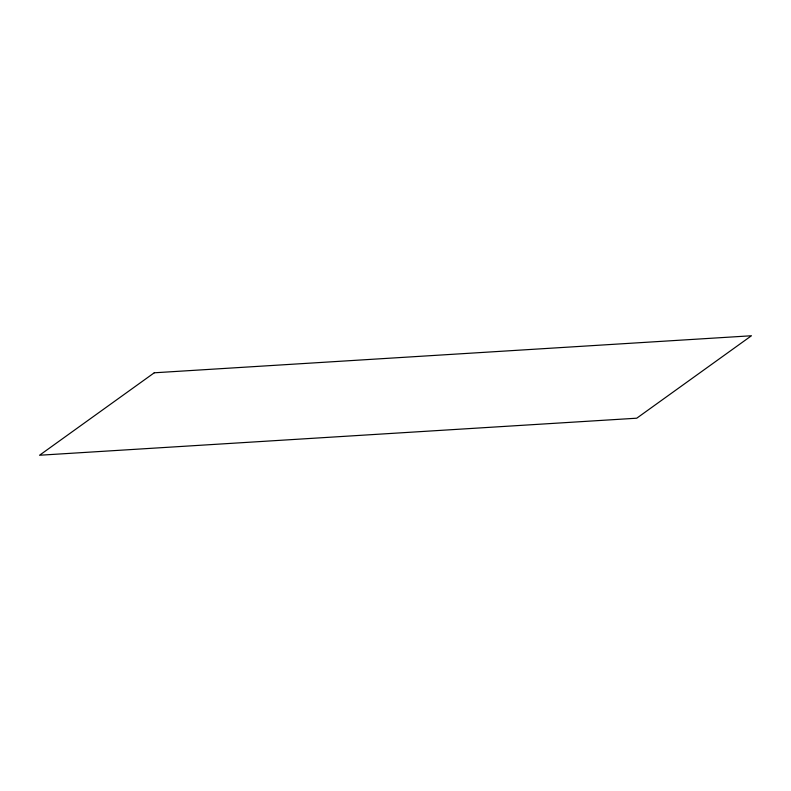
<?xml version="1.0" encoding="UTF-8"?>
<svg xmlns="http://www.w3.org/2000/svg" width="791" height="791" viewBox="0 0 791 791"><rect width="100%" height="100%" fill="white"/><g stroke="black" fill="none" stroke-linecap="round" stroke-linejoin="round"><path stroke-width="1.19" d="M154.255 372.798L39.55 455.24L636.745 418.202L751.45 335.76L154.255 372.798"/></g></svg>
